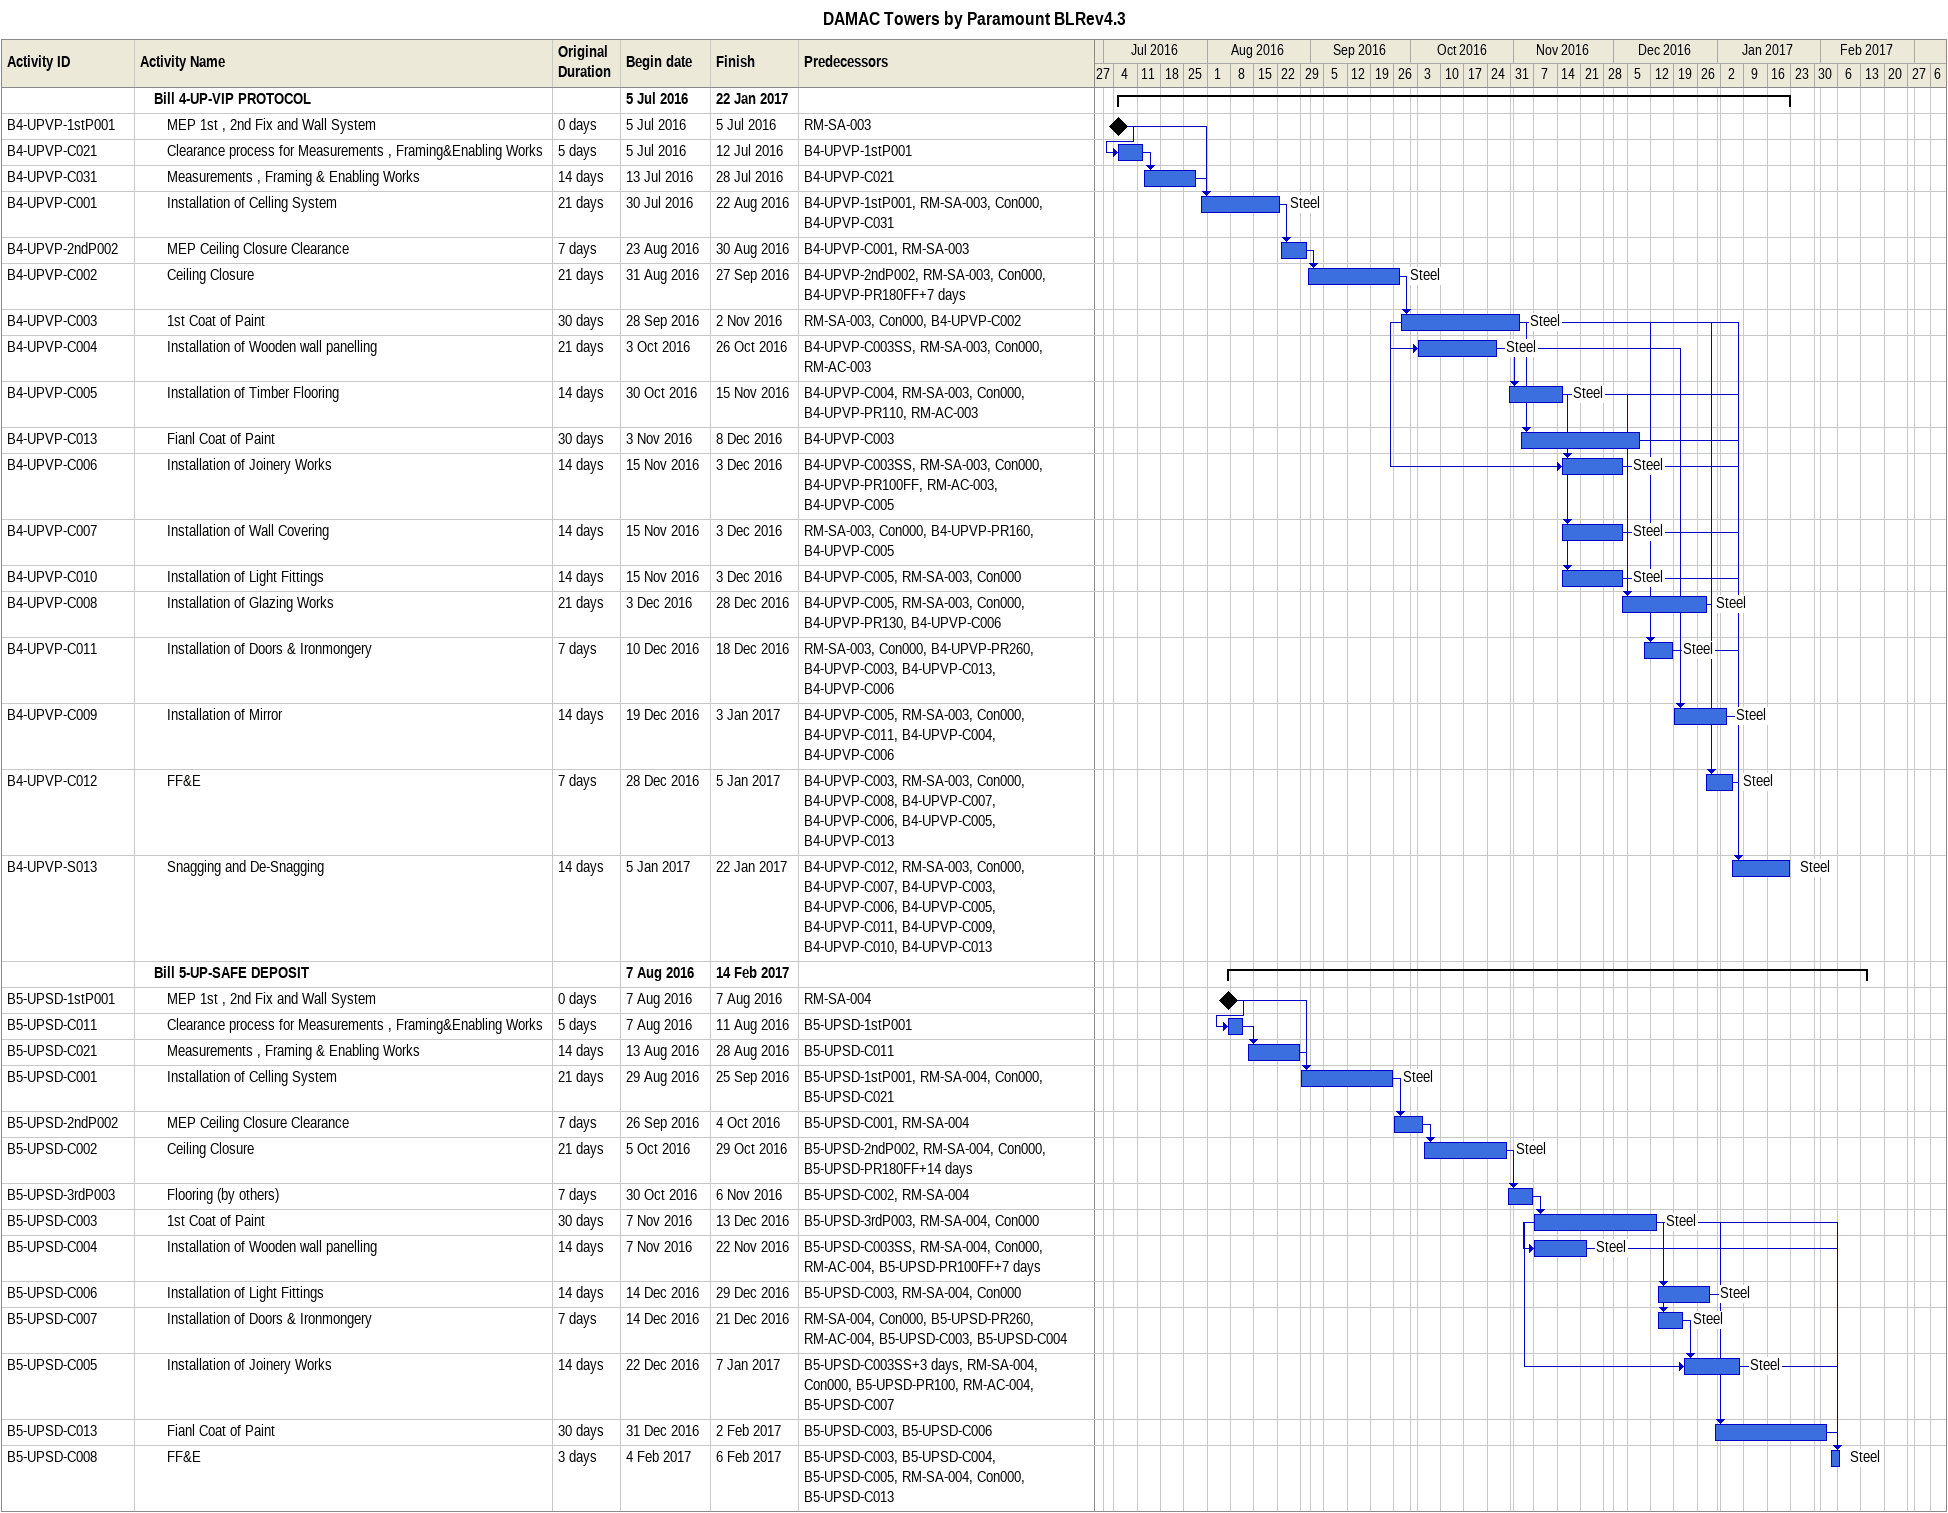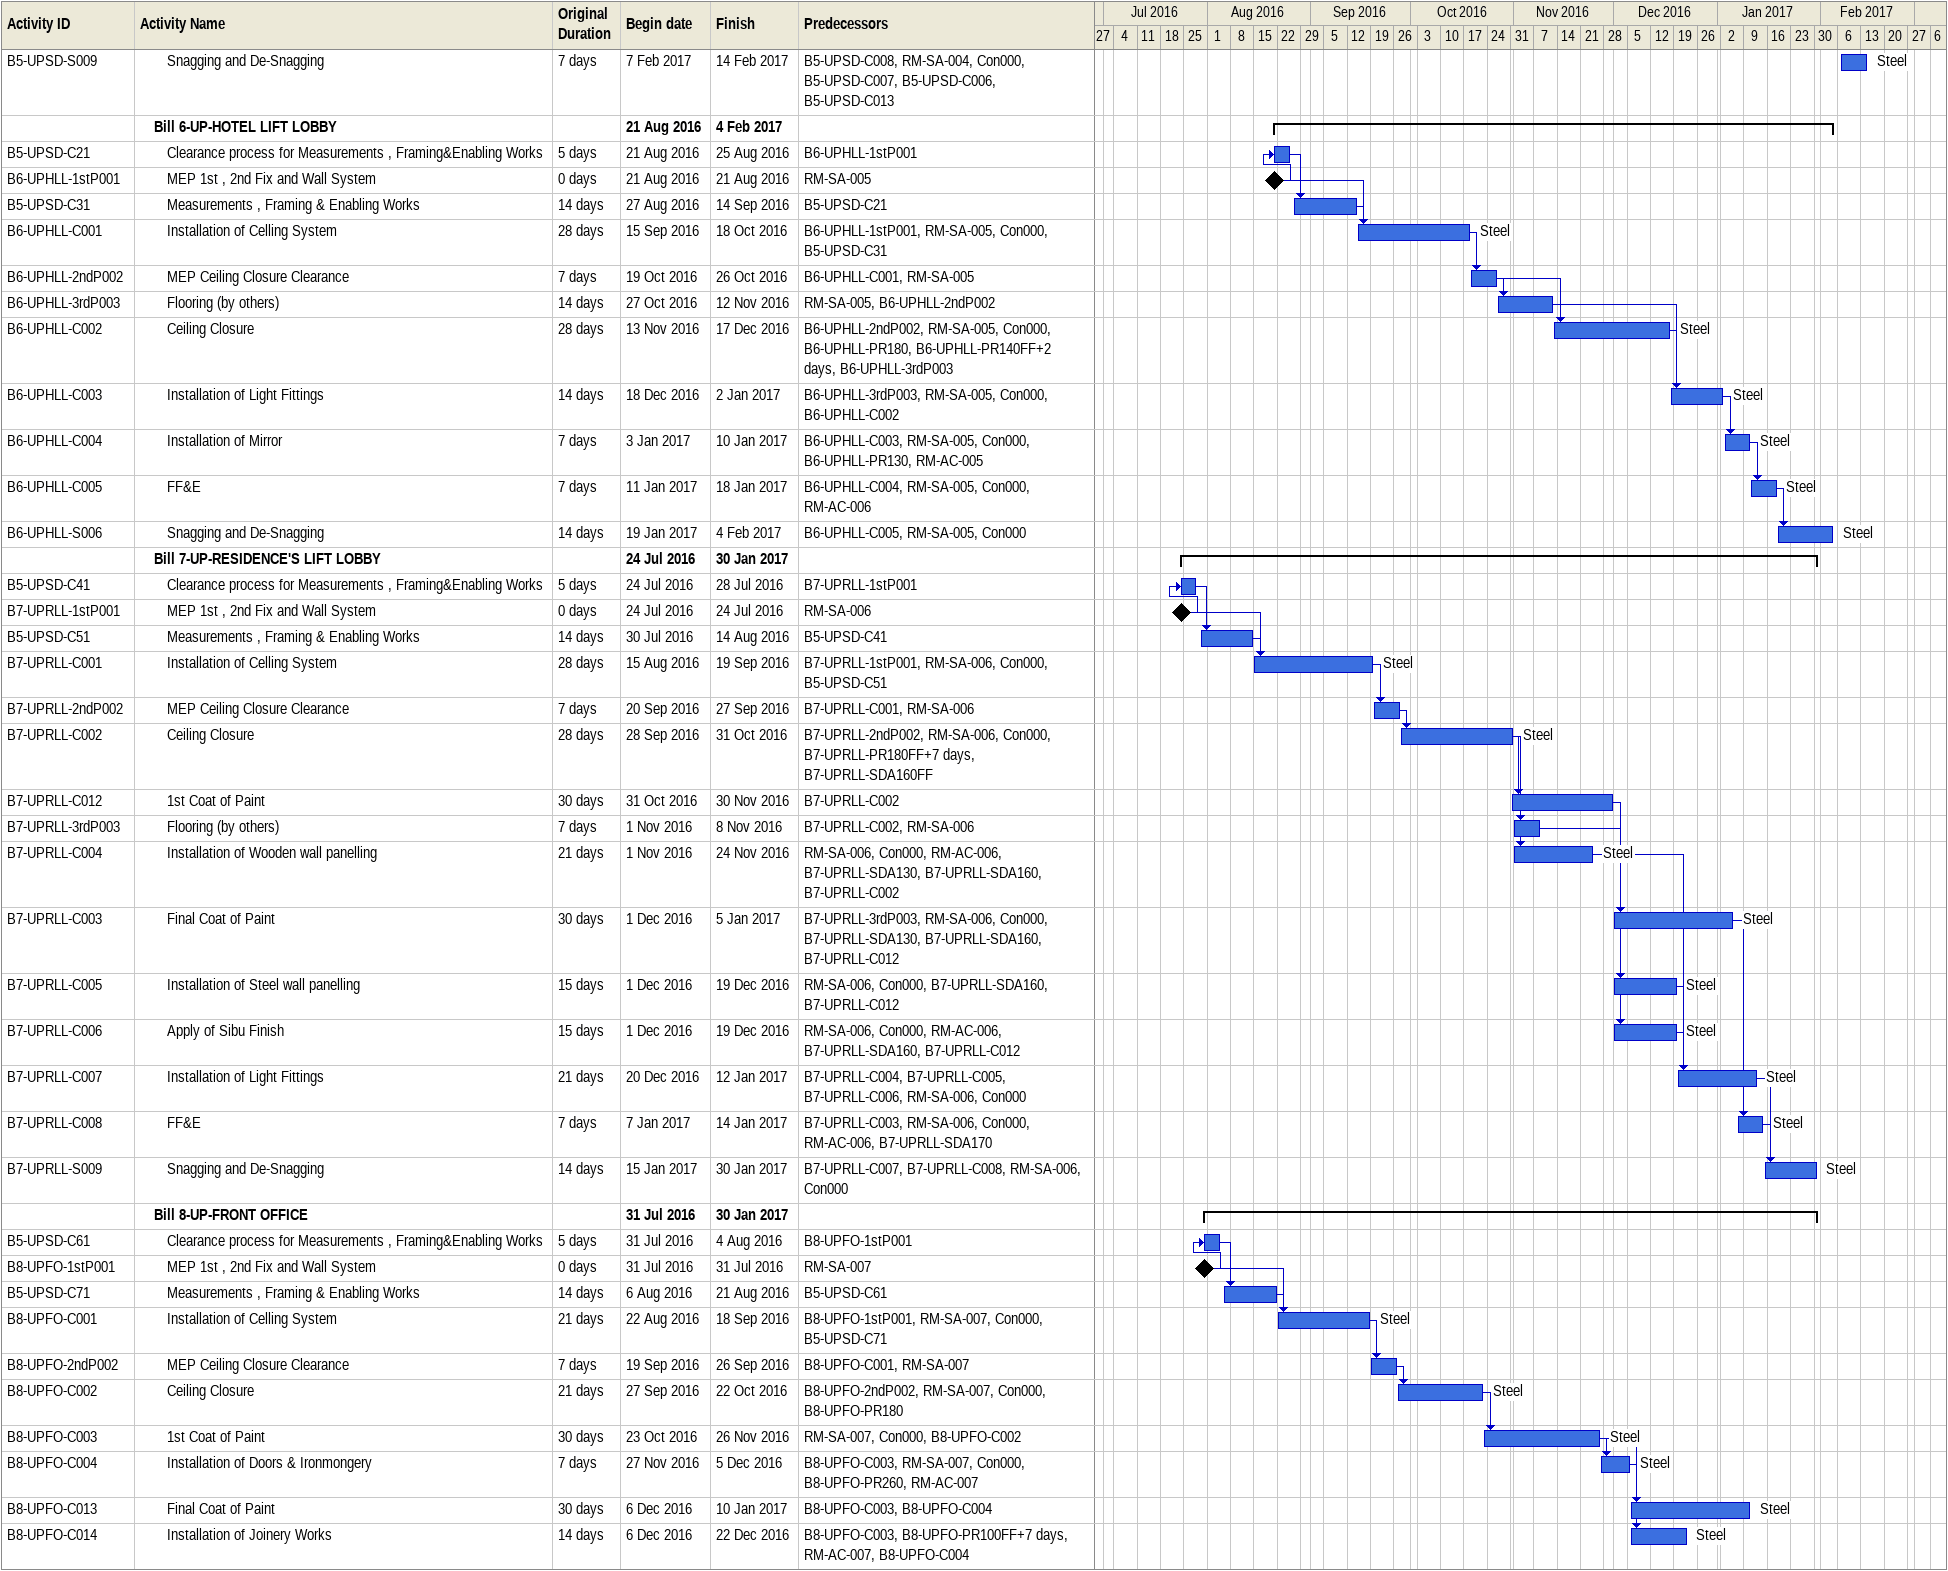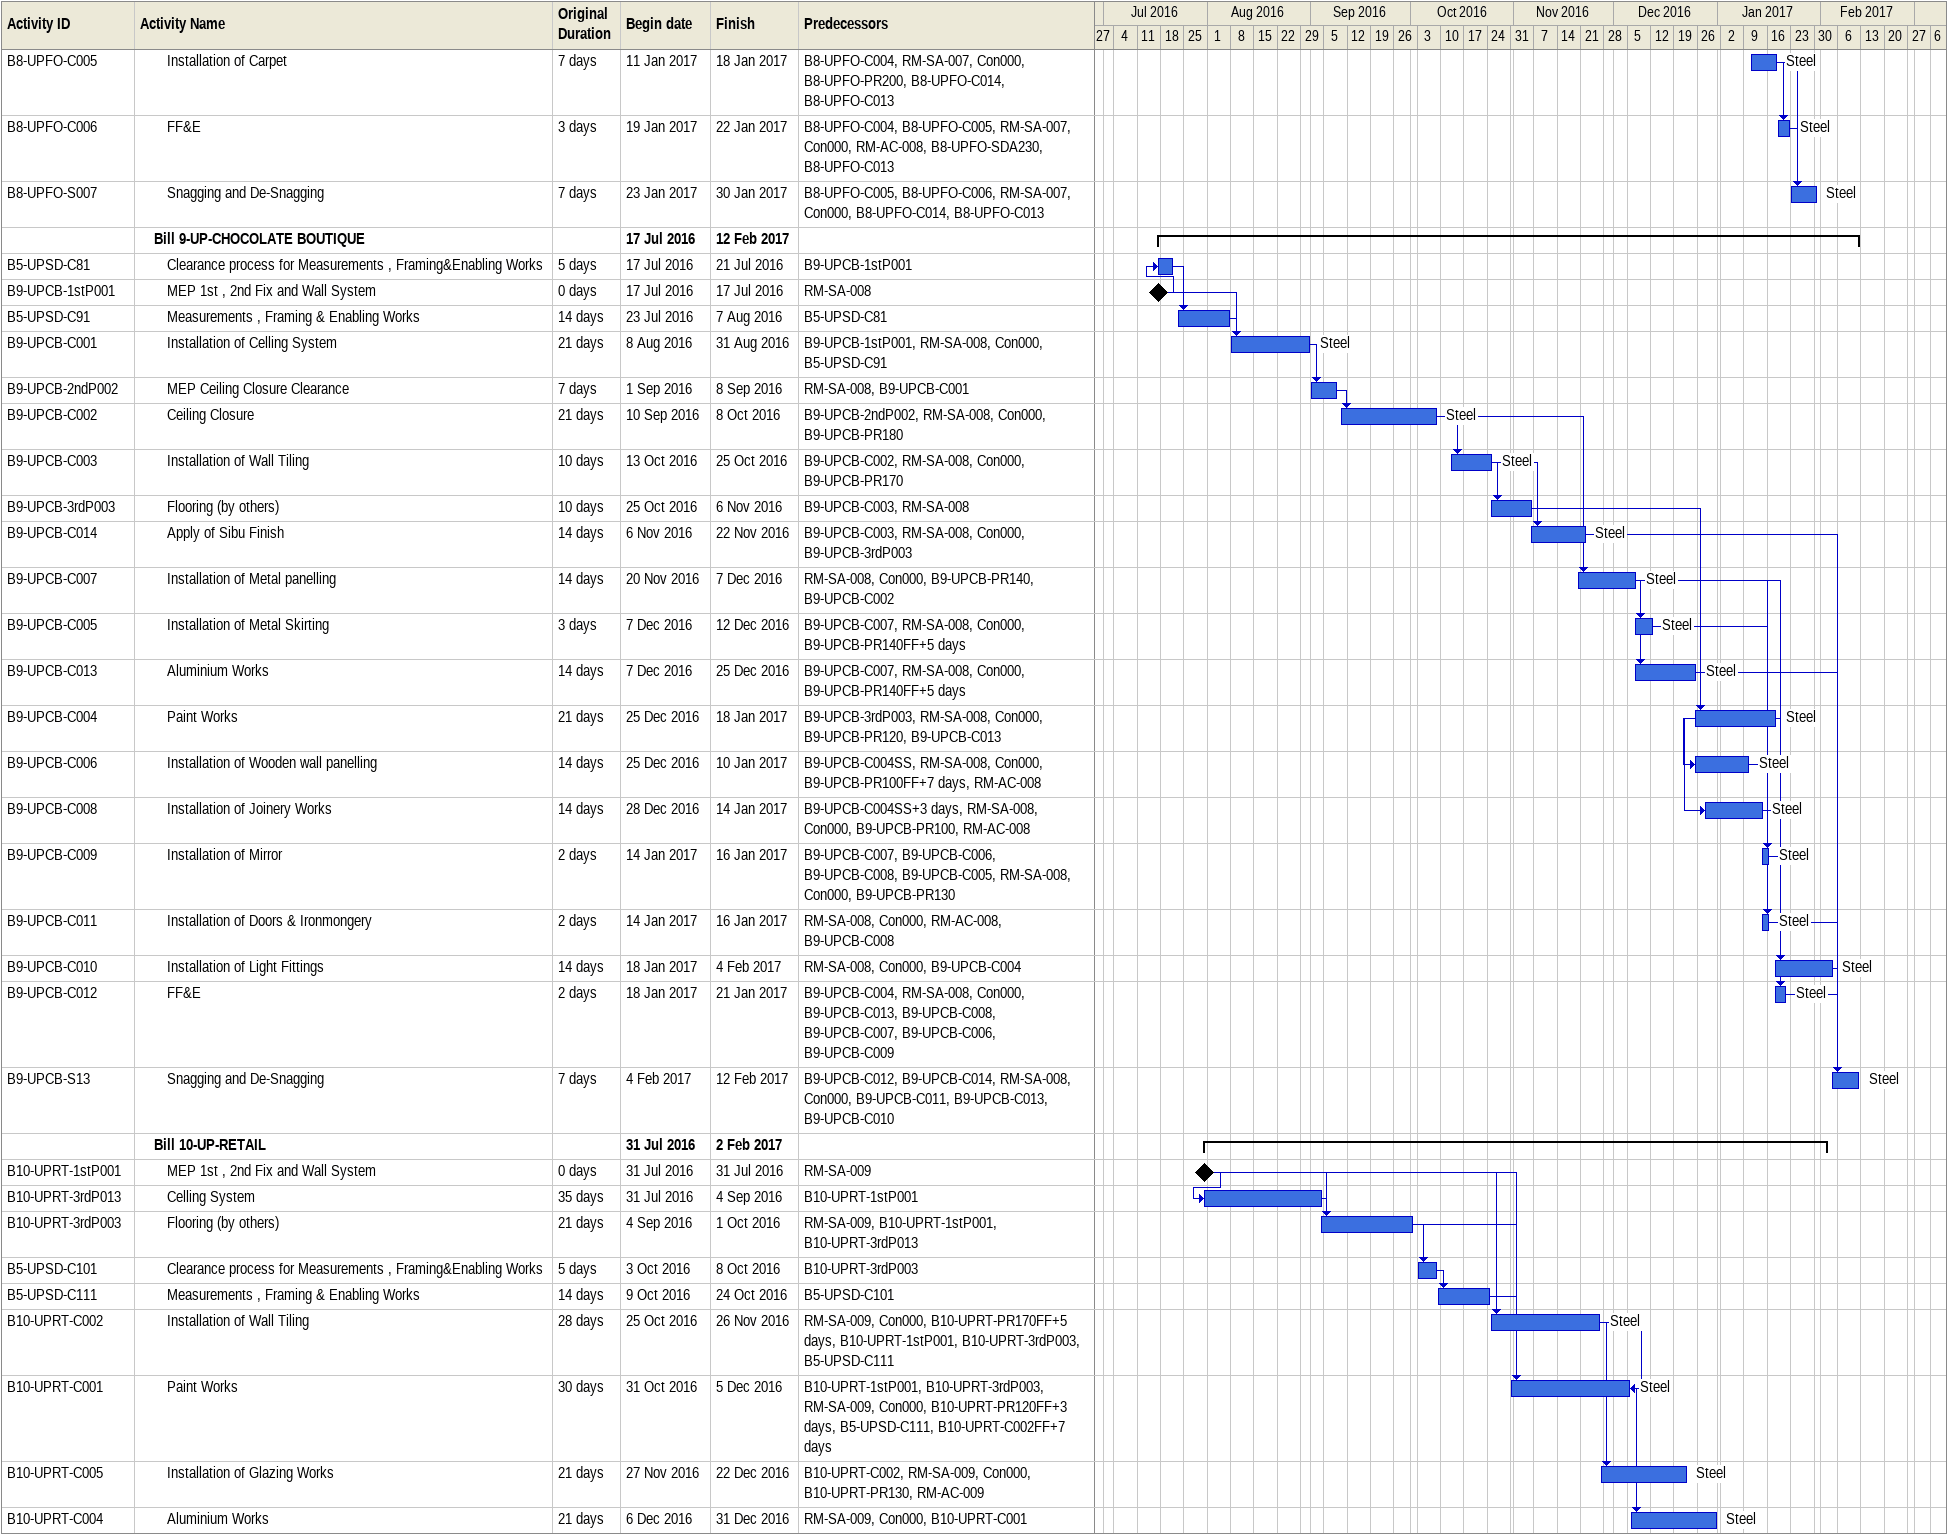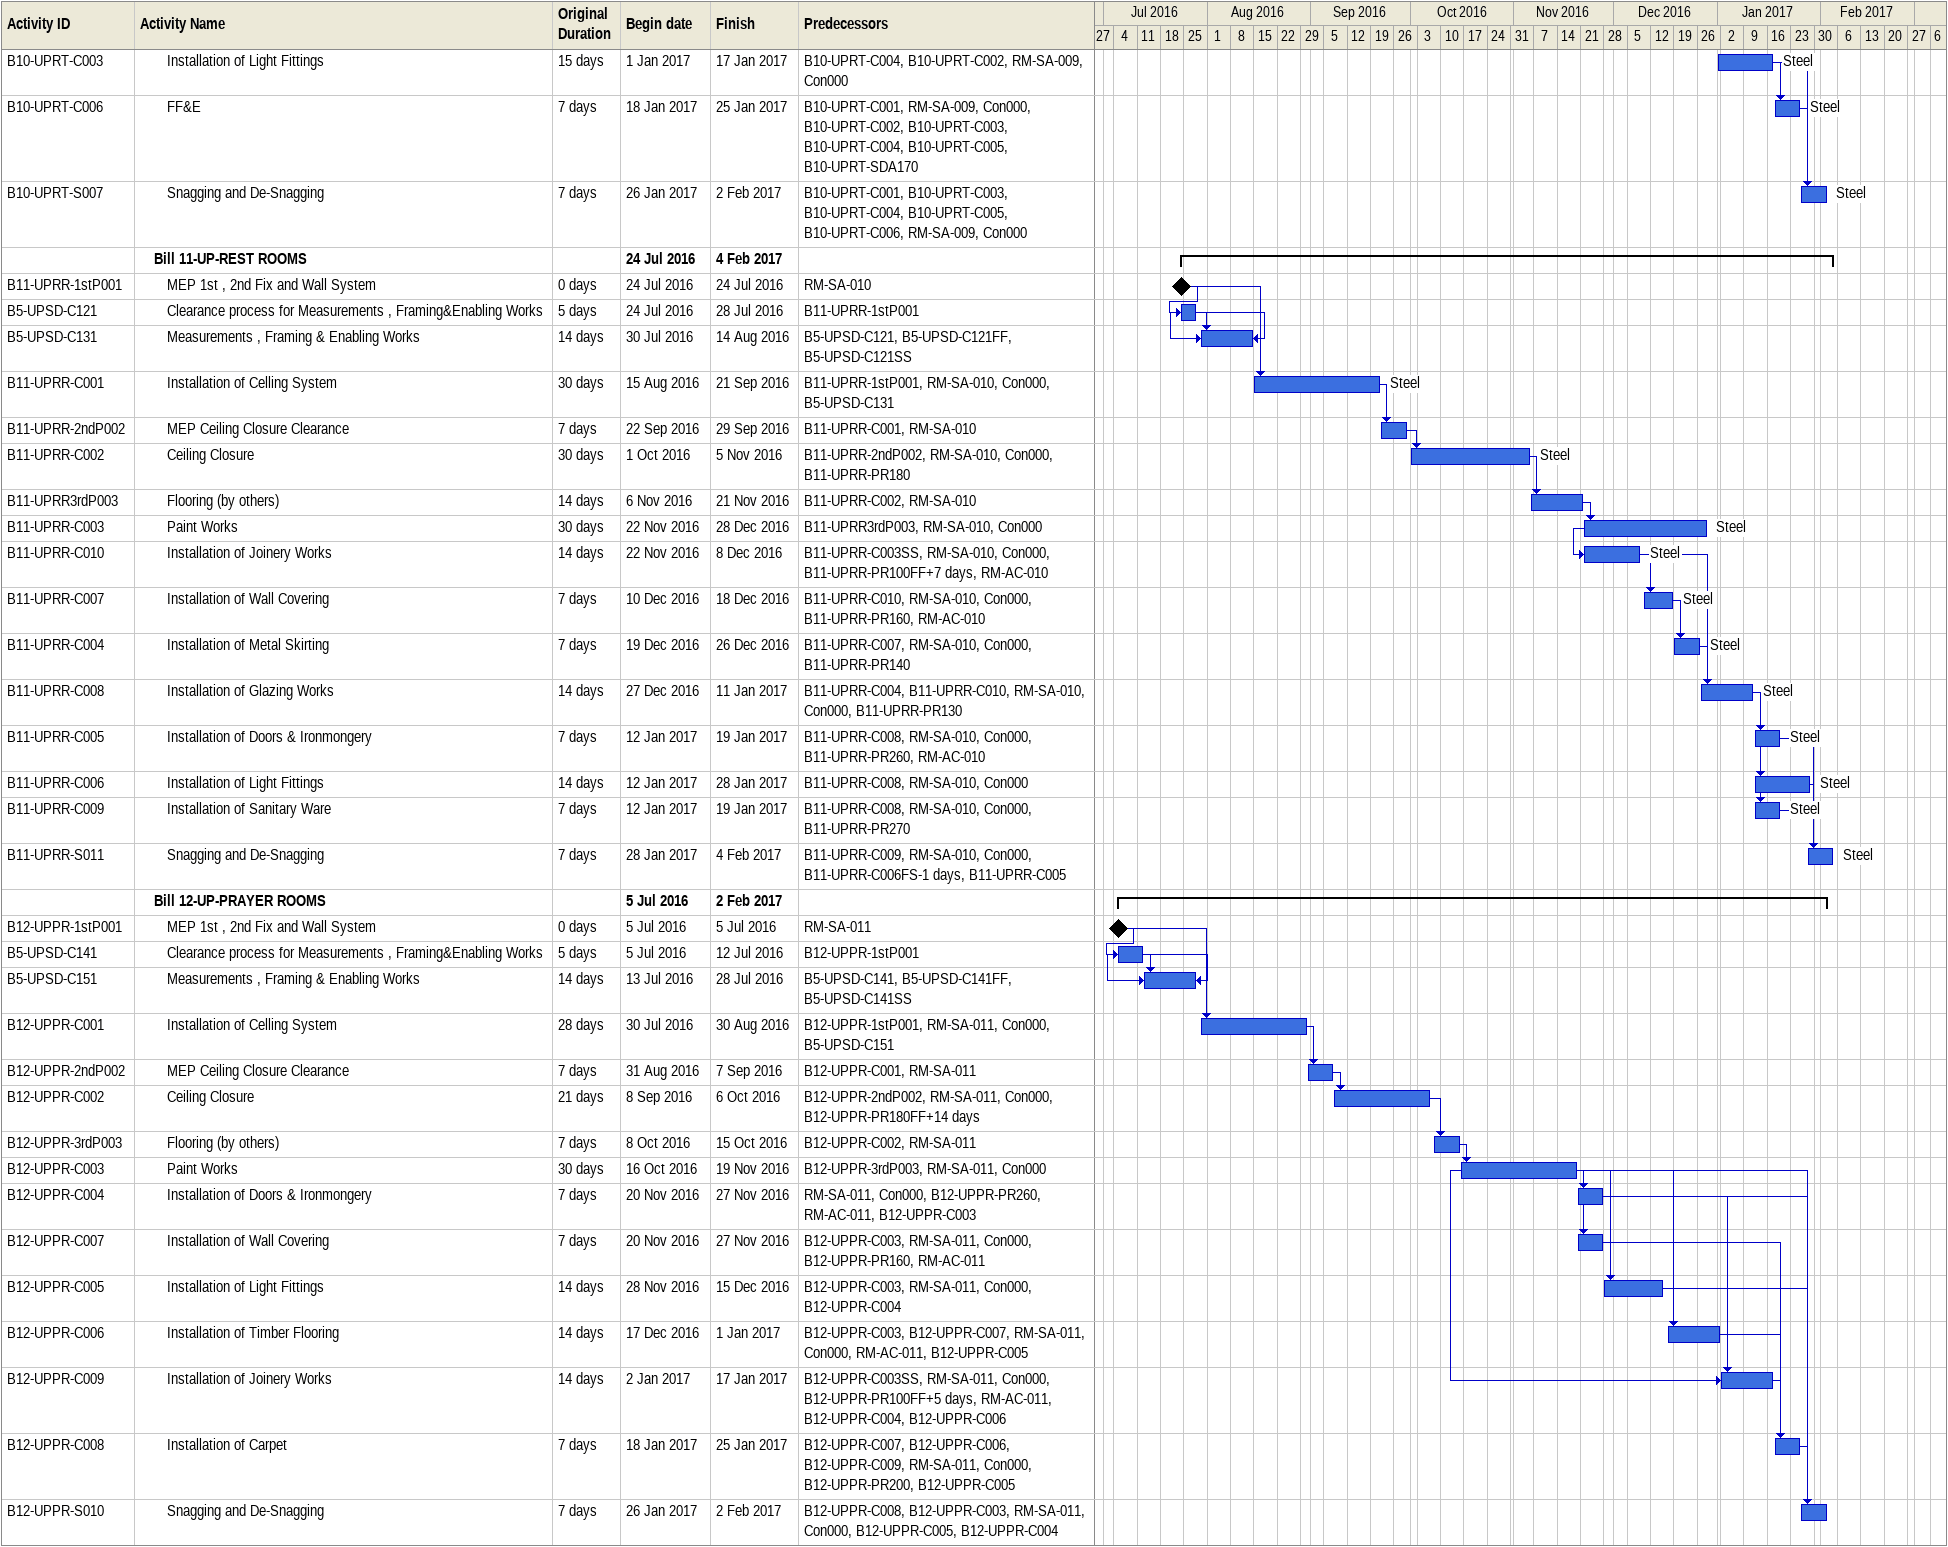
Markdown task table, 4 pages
DAMAC Towers by Paramount BLRev4.3

| ID | Level | Task | Original duration | Start | Finish | Predecessors | Resources |
|---|---|---|---|---|---|---|---|
|  | 2 | **Bill 4-UP-VIP PROTOCOL** |  | 2016-07-05 | 2017-01-22 |  |  |
| B4-UPVP-1stP001 | 3 | MEP 1st , 2nd Fix and Wall System | 0d | 2016-07-05 | 2016-07-05 | RM-SA-003 |  |
| B4-UPVP-C021 | 3 | Clearance process for Measurements , Framing&Enabling Works | 5d | 2016-07-05 | 2016-07-12 | B4-UPVP-1stP001 |  |
| B4-UPVP-C031 | 3 | Measurements , Framing & Enabling Works | 14d | 2016-07-13 | 2016-07-28 | B4-UPVP-C021 |  |
| B4-UPVP-C001 | 3 | Installation of Celling System | 21d | 2016-07-30 | 2016-08-22 | B4-UPVP-1stP001, RM-SA-003, Con000, B4-UPVP-C031 | Steel |
| B4-UPVP-2ndP002 | 3 | MEP Ceiling Closure Clearance | 7d | 2016-08-23 | 2016-08-30 | B4-UPVP-C001, RM-SA-003 |  |
| B4-UPVP-C002 | 3 | Ceiling Closure | 21d | 2016-08-31 | 2016-09-27 | B4-UPVP-2ndP002, RM-SA-003, Con000, B4-UPVP-PR180FF+7d | Steel |
| B4-UPVP-C003 | 3 | 1st Coat of Paint | 30d | 2016-09-28 | 2016-11-02 | RM-SA-003, Con000, B4-UPVP-C002 | Steel |
| B4-UPVP-C004 | 3 | Installation of Wooden wall panelling | 21d | 2016-10-03 | 2016-10-26 | B4-UPVP-C003SS, RM-SA-003, Con000, RM-AC-003 | Steel |
| B4-UPVP-C005 | 3 | Installation of Timber Flooring | 14d | 2016-10-30 | 2016-11-15 | B4-UPVP-C004, RM-SA-003, Con000, B4-UPVP-PR110, RM-AC-003 | Steel |
| B4-UPVP-C013 | 3 | Fianl Coat of Paint | 30d | 2016-11-03 | 2016-12-08 | B4-UPVP-C003 |  |
| B4-UPVP-C006 | 3 | Installation of Joinery Works | 14d | 2016-11-15 | 2016-12-03 | B4-UPVP-C003SS, RM-SA-003, Con000, B4-UPVP-PR100FF, RM-AC-003, B4-UPVP-C005 | Steel |
| B4-UPVP-C007 | 3 | Installation of Wall Covering | 14d | 2016-11-15 | 2016-12-03 | RM-SA-003, Con000, B4-UPVP-PR160, B4-UPVP-C005 | Steel |
| B4-UPVP-C010 | 3 | Installation of Light Fittings | 14d | 2016-11-15 | 2016-12-03 | B4-UPVP-C005, RM-SA-003, Con000 | Steel |
| B4-UPVP-C008 | 3 | Installation of Glazing Works | 21d | 2016-12-03 | 2016-12-28 | B4-UPVP-C005, RM-SA-003, Con000, B4-UPVP-PR130, B4-UPVP-C006 | Steel |
| B4-UPVP-C011 | 3 | Installation of Doors & Ironmongery | 7d | 2016-12-10 | 2016-12-18 | RM-SA-003, Con000, B4-UPVP-PR260, B4-UPVP-C003, B4-UPVP-C013, B4-UPVP-C006 | Steel |
| B4-UPVP-C009 | 3 | Installation of Mirror | 14d | 2016-12-19 | 2017-01-03 | B4-UPVP-C005, RM-SA-003, Con000, B4-UPVP-C011, B4-UPVP-C004, B4-UPVP-C006 | Steel |
| B4-UPVP-C012 | 3 | FF&E | 7d | 2016-12-28 | 2017-01-05 | B4-UPVP-C003, RM-SA-003, Con000, B4-UPVP-C008, B4-UPVP-C007, B4-UPVP-C006, B4-UPVP-C005, B4-UPVP-C013 | Steel |
| B4-UPVP-S013 | 3 | Snagging and De-Snagging | 14d | 2017-01-05 | 2017-01-22 | B4-UPVP-C012, RM-SA-003, Con000, B4-UPVP-C007, B4-UPVP-C003, B4-UPVP-C006, B4-UPVP-C005, B4-UPVP-C011, B4-UPVP-C009, B4-UPVP-C010, B4-UPVP-C013 | Steel |
|  | 2 | **Bill 5-UP-SAFE DEPOSIT** |  | 2016-08-07 | 2017-02-14 |  |  |
| B5-UPSD-1stP001 | 3 | MEP 1st , 2nd Fix and Wall System | 0d | 2016-08-07 | 2016-08-07 | RM-SA-004 |  |
| B5-UPSD-C011 | 3 | Clearance process for Measurements , Framing&Enabling Works | 5d | 2016-08-07 | 2016-08-11 | B5-UPSD-1stP001 |  |
| B5-UPSD-C021 | 3 | Measurements , Framing & Enabling Works | 14d | 2016-08-13 | 2016-08-28 | B5-UPSD-C011 |  |
| B5-UPSD-C001 | 3 | Installation of Celling System | 21d | 2016-08-29 | 2016-09-25 | B5-UPSD-1stP001, RM-SA-004, Con000, B5-UPSD-C021 | Steel |
| B5-UPSD-2ndP002 | 3 | MEP Ceiling Closure Clearance | 7d | 2016-09-26 | 2016-10-04 | B5-UPSD-C001, RM-SA-004 |  |
| B5-UPSD-C002 | 3 | Ceiling Closure | 21d | 2016-10-05 | 2016-10-29 | B5-UPSD-2ndP002, RM-SA-004, Con000, B5-UPSD-PR180FF+14d | Steel |
| B5-UPSD-3rdP003 | 3 | Flooring (by others) | 7d | 2016-10-30 | 2016-11-06 | B5-UPSD-C002, RM-SA-004 |  |
| B5-UPSD-C003 | 3 | 1st Coat of Paint | 30d | 2016-11-07 | 2016-12-13 | B5-UPSD-3rdP003, RM-SA-004, Con000 | Steel |
| B5-UPSD-C004 | 3 | Installation of Wooden wall panelling | 14d | 2016-11-07 | 2016-11-22 | B5-UPSD-C003SS, RM-SA-004, Con000, RM-AC-004, B5-UPSD-PR100FF+7d | Steel |
| B5-UPSD-C006 | 3 | Installation of Light Fittings | 14d | 2016-12-14 | 2016-12-29 | B5-UPSD-C003, RM-SA-004, Con000 | Steel |
| B5-UPSD-C007 | 3 | Installation of Doors & Ironmongery | 7d | 2016-12-14 | 2016-12-21 | RM-SA-004, Con000, B5-UPSD-PR260, RM-AC-004, B5-UPSD-C003, B5-UPSD-C004 | Steel |
| B5-UPSD-C005 | 3 | Installation of Joinery Works | 14d | 2016-12-22 | 2017-01-07 | B5-UPSD-C003SS+3d, RM-SA-004, Con000, B5-UPSD-PR100, RM-AC-004, B5-UPSD-C007 | Steel |
| B5-UPSD-C013 | 3 | Fianl Coat of Paint | 30d | 2016-12-31 | 2017-02-02 | B5-UPSD-C003, B5-UPSD-C006 |  |
| B5-UPSD-C008 | 3 | FF&E | 3d | 2017-02-04 | 2017-02-06 | B5-UPSD-C003, B5-UPSD-C004, B5-UPSD-C005, RM-SA-004, Con000, B5-UPSD-C013 | Steel |
| B5-UPSD-S009 | 3 | Snagging and De-Snagging | 7d | 2017-02-07 | 2017-02-14 | B5-UPSD-C008, RM-SA-004, Con000, B5-UPSD-C007, B5-UPSD-C006, B5-UPSD-C013 | Steel |
|  | 2 | **Bill 6-UP-HOTEL LIFT LOBBY** |  | 2016-08-21 | 2017-02-04 |  |  |
| B5-UPSD-C21 | 3 | Clearance process for Measurements , Framing&Enabling Works | 5d | 2016-08-21 | 2016-08-25 | B6-UPHLL-1stP001 |  |
| B6-UPHLL-1stP001 | 3 | MEP 1st , 2nd Fix and Wall System | 0d | 2016-08-21 | 2016-08-21 | RM-SA-005 |  |
| B5-UPSD-C31 | 3 | Measurements , Framing & Enabling Works | 14d | 2016-08-27 | 2016-09-14 | B5-UPSD-C21 |  |
| B6-UPHLL-C001 | 3 | Installation of Celling System | 28d | 2016-09-15 | 2016-10-18 | B6-UPHLL-1stP001, RM-SA-005, Con000, B5-UPSD-C31 | Steel |
| B6-UPHLL-2ndP002 | 3 | MEP Ceiling Closure Clearance | 7d | 2016-10-19 | 2016-10-26 | B6-UPHLL-C001, RM-SA-005 |  |
| B6-UPHLL-3rdP003 | 3 | Flooring (by others) | 14d | 2016-10-27 | 2016-11-12 | RM-SA-005, B6-UPHLL-2ndP002 |  |
| B6-UPHLL-C002 | 3 | Ceiling Closure | 28d | 2016-11-13 | 2016-12-17 | B6-UPHLL-2ndP002, RM-SA-005, Con000, B6-UPHLL-PR180, B6-UPHLL-PR140FF+2d, B6-UPHLL-3rdP003 | Steel |
| B6-UPHLL-C003 | 3 | Installation of Light Fittings | 14d | 2016-12-18 | 2017-01-02 | B6-UPHLL-3rdP003, RM-SA-005, Con000, B6-UPHLL-C002 | Steel |
| B6-UPHLL-C004 | 3 | Installation of Mirror | 7d | 2017-01-03 | 2017-01-10 | B6-UPHLL-C003, RM-SA-005, Con000, B6-UPHLL-PR130, RM-AC-005 | Steel |
| B6-UPHLL-C005 | 3 | FF&E | 7d | 2017-01-11 | 2017-01-18 | B6-UPHLL-C004, RM-SA-005, Con000, RM-AC-006 | Steel |
| B6-UPHLL-S006 | 3 | Snagging and De-Snagging | 14d | 2017-01-19 | 2017-02-04 | B6-UPHLL-C005, RM-SA-005, Con000 | Steel |
|  | 2 | **Bill 7-UP-RESIDENCE'S LIFT LOBBY** |  | 2016-07-24 | 2017-01-30 |  |  |
| B5-UPSD-C41 | 3 | Clearance process for Measurements , Framing&Enabling Works | 5d | 2016-07-24 | 2016-07-28 | B7-UPRLL-1stP001 |  |
| B7-UPRLL-1stP001 | 3 | MEP 1st , 2nd Fix and Wall System | 0d | 2016-07-24 | 2016-07-24 | RM-SA-006 |  |
| B5-UPSD-C51 | 3 | Measurements , Framing & Enabling Works | 14d | 2016-07-30 | 2016-08-14 | B5-UPSD-C41 |  |
| B7-UPRLL-C001 | 3 | Installation of Celling System | 28d | 2016-08-15 | 2016-09-19 | B7-UPRLL-1stP001, RM-SA-006, Con000, B5-UPSD-C51 | Steel |
| B7-UPRLL-2ndP002 | 3 | MEP Ceiling Closure Clearance | 7d | 2016-09-20 | 2016-09-27 | B7-UPRLL-C001, RM-SA-006 |  |
| B7-UPRLL-C002 | 3 | Ceiling Closure | 28d | 2016-09-28 | 2016-10-31 | B7-UPRLL-2ndP002, RM-SA-006, Con000, B7-UPRLL-PR180FF+7d, B7-UPRLL-SDA160FF | Steel |
| B7-UPRLL-C012 | 3 | 1st Coat of Paint | 30d | 2016-10-31 | 2016-11-30 | B7-UPRLL-C002 |  |
| B7-UPRLL-3rdP003 | 3 | Flooring (by others) | 7d | 2016-11-01 | 2016-11-08 | B7-UPRLL-C002, RM-SA-006 |  |
| B7-UPRLL-C004 | 3 | Installation of Wooden wall panelling | 21d | 2016-11-01 | 2016-11-24 | RM-SA-006, Con000, RM-AC-006, B7-UPRLL-SDA130, B7-UPRLL-SDA160, B7-UPRLL-C002 | Steel |
| B7-UPRLL-C003 | 3 | Final Coat of Paint | 30d | 2016-12-01 | 2017-01-05 | B7-UPRLL-3rdP003, RM-SA-006, Con000, B7-UPRLL-SDA130, B7-UPRLL-SDA160, B7-UPRLL-C012 | Steel |
| B7-UPRLL-C005 | 3 | Installation of Steel wall panelling | 15d | 2016-12-01 | 2016-12-19 | RM-SA-006, Con000, B7-UPRLL-SDA160, B7-UPRLL-C012 | Steel |
| B7-UPRLL-C006 | 3 | Apply of Sibu Finish | 15d | 2016-12-01 | 2016-12-19 | RM-SA-006, Con000, RM-AC-006, B7-UPRLL-SDA160, B7-UPRLL-C012 | Steel |
| B7-UPRLL-C007 | 3 | Installation of Light Fittings | 21d | 2016-12-20 | 2017-01-12 | B7-UPRLL-C004, B7-UPRLL-C005, B7-UPRLL-C006, RM-SA-006, Con000 | Steel |
| B7-UPRLL-C008 | 3 | FF&E | 7d | 2017-01-07 | 2017-01-14 | B7-UPRLL-C003, RM-SA-006, Con000, RM-AC-006, B7-UPRLL-SDA170 | Steel |
| B7-UPRLL-S009 | 3 | Snagging and De-Snagging | 14d | 2017-01-15 | 2017-01-30 | B7-UPRLL-C007, B7-UPRLL-C008, RM-SA-006, Con000 | Steel |
|  | 2 | **Bill 8-UP-FRONT OFFICE** |  | 2016-07-31 | 2017-01-30 |  |  |
| B5-UPSD-C61 | 3 | Clearance process for Measurements , Framing&Enabling Works | 5d | 2016-07-31 | 2016-08-04 | B8-UPFO-1stP001 |  |
| B8-UPFO-1stP001 | 3 | MEP 1st , 2nd Fix and Wall System | 0d | 2016-07-31 | 2016-07-31 | RM-SA-007 |  |
| B5-UPSD-C71 | 3 | Measurements , Framing & Enabling Works | 14d | 2016-08-06 | 2016-08-21 | B5-UPSD-C61 |  |
| B8-UPFO-C001 | 3 | Installation of Celling System | 21d | 2016-08-22 | 2016-09-18 | B8-UPFO-1stP001, RM-SA-007, Con000, B5-UPSD-C71 | Steel |
| B8-UPFO-2ndP002 | 3 | MEP Ceiling Closure Clearance | 7d | 2016-09-19 | 2016-09-26 | B8-UPFO-C001, RM-SA-007 |  |
| B8-UPFO-C002 | 3 | Ceiling Closure | 21d | 2016-09-27 | 2016-10-22 | B8-UPFO-2ndP002, RM-SA-007, Con000, B8-UPFO-PR180 | Steel |
| B8-UPFO-C003 | 3 | 1st Coat of Paint | 30d | 2016-10-23 | 2016-11-26 | RM-SA-007, Con000, B8-UPFO-C002 | Steel |
| B8-UPFO-C004 | 3 | Installation of Doors & Ironmongery | 7d | 2016-11-27 | 2016-12-05 | B8-UPFO-C003, RM-SA-007, Con000, B8-UPFO-PR260, RM-AC-007 | Steel |
| B8-UPFO-C013 | 3 | Final Coat of Paint | 30d | 2016-12-06 | 2017-01-10 | B8-UPFO-C003, B8-UPFO-C004 | Steel |
| B8-UPFO-C014 | 3 | Installation of Joinery Works | 14d | 2016-12-06 | 2016-12-22 | B8-UPFO-C003, B8-UPFO-PR100FF+7d, RM-AC-007, B8-UPFO-C004 | Steel |
| B8-UPFO-C005 | 3 | Installation of Carpet | 7d | 2017-01-11 | 2017-01-18 | B8-UPFO-C004, RM-SA-007, Con000, B8-UPFO-PR200, B8-UPFO-C014, B8-UPFO-C013 | Steel |
| B8-UPFO-C006 | 3 | FF&E | 3d | 2017-01-19 | 2017-01-22 | B8-UPFO-C004, B8-UPFO-C005, RM-SA-007, Con000, RM-AC-008, B8-UPFO-SDA230, B8-UPFO-C013 | Steel |
| B8-UPFO-S007 | 3 | Snagging and De-Snagging | 7d | 2017-01-23 | 2017-01-30 | B8-UPFO-C005, B8-UPFO-C006, RM-SA-007, Con000, B8-UPFO-C014, B8-UPFO-C013 | Steel |
|  | 2 | **Bill 9-UP-CHOCOLATE BOUTIQUE** |  | 2016-07-17 | 2017-02-12 |  |  |
| B5-UPSD-C81 | 3 | Clearance process for Measurements , Framing&Enabling Works | 5d | 2016-07-17 | 2016-07-21 | B9-UPCB-1stP001 |  |
| B9-UPCB-1stP001 | 3 | MEP 1st , 2nd Fix and Wall System | 0d | 2016-07-17 | 2016-07-17 | RM-SA-008 |  |
| B5-UPSD-C91 | 3 | Measurements , Framing & Enabling Works | 14d | 2016-07-23 | 2016-08-07 | B5-UPSD-C81 |  |
| B9-UPCB-C001 | 3 | Installation of Celling System | 21d | 2016-08-08 | 2016-08-31 | B9-UPCB-1stP001, RM-SA-008, Con000, B5-UPSD-C91 | Steel |
| B9-UPCB-2ndP002 | 3 | MEP Ceiling Closure Clearance | 7d | 2016-09-01 | 2016-09-08 | RM-SA-008, B9-UPCB-C001 |  |
| B9-UPCB-C002 | 3 | Ceiling Closure | 21d | 2016-09-10 | 2016-10-08 | B9-UPCB-2ndP002, RM-SA-008, Con000, B9-UPCB-PR180 | Steel |
| B9-UPCB-C003 | 3 | Installation of Wall Tiling | 10d | 2016-10-13 | 2016-10-25 | B9-UPCB-C002, RM-SA-008, Con000, B9-UPCB-PR170 | Steel |
| B9-UPCB-3rdP003 | 3 | Flooring (by others) | 10d | 2016-10-25 | 2016-11-06 | B9-UPCB-C003, RM-SA-008 |  |
| B9-UPCB-C014 | 3 | Apply of Sibu Finish | 14d | 2016-11-06 | 2016-11-22 | B9-UPCB-C003, RM-SA-008, Con000, B9-UPCB-3rdP003 | Steel |
| B9-UPCB-C007 | 3 | Installation of Metal panelling | 14d | 2016-11-20 | 2016-12-07 | RM-SA-008, Con000, B9-UPCB-PR140, B9-UPCB-C002 | Steel |
| B9-UPCB-C005 | 3 | Installation of Metal Skirting | 3d | 2016-12-07 | 2016-12-12 | B9-UPCB-C007, RM-SA-008, Con000, B9-UPCB-PR140FF+5d | Steel |
| B9-UPCB-C013 | 3 | Aluminium Works | 14d | 2016-12-07 | 2016-12-25 | B9-UPCB-C007, RM-SA-008, Con000, B9-UPCB-PR140FF+5d | Steel |
| B9-UPCB-C004 | 3 | Paint Works | 21d | 2016-12-25 | 2017-01-18 | B9-UPCB-3rdP003, RM-SA-008, Con000, B9-UPCB-PR120, B9-UPCB-C013 | Steel |
| B9-UPCB-C006 | 3 | Installation of Wooden wall panelling | 14d | 2016-12-25 | 2017-01-10 | B9-UPCB-C004SS, RM-SA-008, Con000, B9-UPCB-PR100FF+7d, RM-AC-008 | Steel |
| B9-UPCB-C008 | 3 | Installation of Joinery Works | 14d | 2016-12-28 | 2017-01-14 | B9-UPCB-C004SS+3d, RM-SA-008, Con000, B9-UPCB-PR100, RM-AC-008 | Steel |
| B9-UPCB-C009 | 3 | Installation of Mirror | 2d | 2017-01-14 | 2017-01-16 | B9-UPCB-C007, B9-UPCB-C006, B9-UPCB-C008, B9-UPCB-C005, RM-SA-008, Con000, B9-UPCB-PR130 | Steel |
| B9-UPCB-C011 | 3 | Installation of Doors & Ironmongery | 2d | 2017-01-14 | 2017-01-16 | RM-SA-008, Con000, RM-AC-008, B9-UPCB-C008 | Steel |
| B9-UPCB-C010 | 3 | Installation of Light Fittings | 14d | 2017-01-18 | 2017-02-04 | RM-SA-008, Con000, B9-UPCB-C004 | Steel |
| B9-UPCB-C012 | 3 | FF&E | 2d | 2017-01-18 | 2017-01-21 | B9-UPCB-C004, RM-SA-008, Con000, B9-UPCB-C013, B9-UPCB-C008, B9-UPCB-C007, B9-UPCB-C006, B9-UPCB-C009 | Steel |
| B9-UPCB-S13 | 3 | Snagging and De-Snagging | 7d | 2017-02-04 | 2017-02-12 | B9-UPCB-C012, B9-UPCB-C014, RM-SA-008, Con000, B9-UPCB-C011, B9-UPCB-C013, B9-UPCB-C010 | Steel |
|  | 2 | **Bill 10-UP-RETAIL** |  | 2016-07-31 | 2017-02-02 |  |  |
| B10-UPRT-1stP001 | 3 | MEP 1st , 2nd Fix and Wall System | 0d | 2016-07-31 | 2016-07-31 | RM-SA-009 |  |
| B10-UPRT-3rdP013 | 3 | Celling System | 35d | 2016-07-31 | 2016-09-04 | B10-UPRT-1stP001 |  |
| B10-UPRT-3rdP003 | 3 | Flooring (by others) | 21d | 2016-09-04 | 2016-10-01 | RM-SA-009, B10-UPRT-1stP001, B10-UPRT-3rdP013 |  |
| B5-UPSD-C101 | 3 | Clearance process for Measurements , Framing&Enabling Works | 5d | 2016-10-03 | 2016-10-08 | B10-UPRT-3rdP003 |  |
| B5-UPSD-C111 | 3 | Measurements , Framing & Enabling Works | 14d | 2016-10-09 | 2016-10-24 | B5-UPSD-C101 |  |
| B10-UPRT-C002 | 3 | Installation of Wall Tiling | 28d | 2016-10-25 | 2016-11-26 | RM-SA-009, Con000, B10-UPRT-PR170FF+5d, B10-UPRT-1stP001, B10-UPRT-3rdP003, B5-UPSD-C111 | Steel |
| B10-UPRT-C001 | 3 | Paint Works | 30d | 2016-10-31 | 2016-12-05 | B10-UPRT-1stP001, B10-UPRT-3rdP003, RM-SA-009, Con000, B10-UPRT-PR120FF+3d, B5-UPSD-C111, B10-UPRT-C002FF+7d | Steel |
| B10-UPRT-C005 | 3 | Installation of Glazing Works | 21d | 2016-11-27 | 2016-12-22 | B10-UPRT-C002, RM-SA-009, Con000, B10-UPRT-PR130, RM-AC-009 | Steel |
| B10-UPRT-C004 | 3 | Aluminium Works | 21d | 2016-12-06 | 2016-12-31 | RM-SA-009, Con000, B10-UPRT-C001 | Steel |
| B10-UPRT-C003 | 3 | Installation of Light Fittings | 15d | 2017-01-01 | 2017-01-17 | B10-UPRT-C004, B10-UPRT-C002, RM-SA-009, Con000 | Steel |
| B10-UPRT-C006 | 3 | FF&E | 7d | 2017-01-18 | 2017-01-25 | B10-UPRT-C001, RM-SA-009, Con000, B10-UPRT-C002, B10-UPRT-C003, B10-UPRT-C004, B10-UPRT-C005, B10-UPRT-SDA170 | Steel |
| B10-UPRT-S007 | 3 | Snagging and De-Snagging | 7d | 2017-01-26 | 2017-02-02 | B10-UPRT-C001, B10-UPRT-C003, B10-UPRT-C004, B10-UPRT-C005, B10-UPRT-C006, RM-SA-009, Con000 | Steel |
|  | 2 | **Bill 11-UP-REST ROOMS** |  | 2016-07-24 | 2017-02-04 |  |  |
| B11-UPRR-1stP001 | 3 | MEP 1st , 2nd Fix and Wall System | 0d | 2016-07-24 | 2016-07-24 | RM-SA-010 |  |
| B5-UPSD-C121 | 3 | Clearance process for Measurements , Framing&Enabling Works | 5d | 2016-07-24 | 2016-07-28 | B11-UPRR-1stP001 |  |
| B5-UPSD-C131 | 3 | Measurements , Framing & Enabling Works | 14d | 2016-07-30 | 2016-08-14 | B5-UPSD-C121, B5-UPSD-C121FF, B5-UPSD-C121SS |  |
| B11-UPRR-C001 | 3 | Installation of Celling System | 30d | 2016-08-15 | 2016-09-21 | B11-UPRR-1stP001, RM-SA-010, Con000, B5-UPSD-C131 | Steel |
| B11-UPRR-2ndP002 | 3 | MEP Ceiling Closure Clearance | 7d | 2016-09-22 | 2016-09-29 | B11-UPRR-C001, RM-SA-010 |  |
| B11-UPRR-C002 | 3 | Ceiling Closure | 30d | 2016-10-01 | 2016-11-05 | B11-UPRR-2ndP002, RM-SA-010, Con000, B11-UPRR-PR180 | Steel |
| B11-UPRR3rdP003 | 3 | Flooring (by others) | 14d | 2016-11-06 | 2016-11-21 | B11-UPRR-C002, RM-SA-010 |  |
| B11-UPRR-C003 | 3 | Paint Works | 30d | 2016-11-22 | 2016-12-28 | B11-UPRR3rdP003, RM-SA-010, Con000 | Steel |
| B11-UPRR-C010 | 3 | Installation of Joinery Works | 14d | 2016-11-22 | 2016-12-08 | B11-UPRR-C003SS, RM-SA-010, Con000, B11-UPRR-PR100FF+7d, RM-AC-010 | Steel |
| B11-UPRR-C007 | 3 | Installation of Wall Covering | 7d | 2016-12-10 | 2016-12-18 | B11-UPRR-C010, RM-SA-010, Con000, B11-UPRR-PR160, RM-AC-010 | Steel |
| B11-UPRR-C004 | 3 | Installation of Metal Skirting | 7d | 2016-12-19 | 2016-12-26 | B11-UPRR-C007, RM-SA-010, Con000, B11-UPRR-PR140 | Steel |
| B11-UPRR-C008 | 3 | Installation of Glazing Works | 14d | 2016-12-27 | 2017-01-11 | B11-UPRR-C004, B11-UPRR-C010, RM-SA-010, Con000, B11-UPRR-PR130 | Steel |
| B11-UPRR-C005 | 3 | Installation of Doors & Ironmongery | 7d | 2017-01-12 | 2017-01-19 | B11-UPRR-C008, RM-SA-010, Con000, B11-UPRR-PR260, RM-AC-010 | Steel |
| B11-UPRR-C006 | 3 | Installation of Light Fittings | 14d | 2017-01-12 | 2017-01-28 | B11-UPRR-C008, RM-SA-010, Con000 | Steel |
| B11-UPRR-C009 | 3 | Installation of Sanitary Ware | 7d | 2017-01-12 | 2017-01-19 | B11-UPRR-C008, RM-SA-010, Con000, B11-UPRR-PR270 | Steel |
| B11-UPRR-S011 | 3 | Snagging and De-Snagging | 7d | 2017-01-28 | 2017-02-04 | B11-UPRR-C009, RM-SA-010, Con000, B11-UPRR-C006FS-1d, B11-UPRR-C005 | Steel |
|  | 2 | **Bill 12-UP-PRAYER ROOMS** |  | 2016-07-05 | 2017-02-02 |  |  |
| B12-UPPR-1stP001 | 3 | MEP 1st , 2nd Fix and Wall System | 0d | 2016-07-05 | 2016-07-05 | RM-SA-011 |  |
| B5-UPSD-C141 | 3 | Clearance process for Measurements , Framing&Enabling Works | 5d | 2016-07-05 | 2016-07-12 | B12-UPPR-1stP001 |  |
| B5-UPSD-C151 | 3 | Measurements , Framing & Enabling Works | 14d | 2016-07-13 | 2016-07-28 | B5-UPSD-C141, B5-UPSD-C141FF, B5-UPSD-C141SS |  |
| B12-UPPR-C001 | 3 | Installation of Celling System | 28d | 2016-07-30 | 2016-08-30 | B12-UPPR-1stP001, RM-SA-011, Con000, B5-UPSD-C151 |  |
| B12-UPPR-2ndP002 | 3 | MEP Ceiling Closure Clearance | 7d | 2016-08-31 | 2016-09-07 | B12-UPPR-C001, RM-SA-011 |  |
| B12-UPPR-C002 | 3 | Ceiling Closure | 21d | 2016-09-08 | 2016-10-06 | B12-UPPR-2ndP002, RM-SA-011, Con000, B12-UPPR-PR180FF+14d |  |
| B12-UPPR-3rdP003 | 3 | Flooring (by others) | 7d | 2016-10-08 | 2016-10-15 | B12-UPPR-C002, RM-SA-011 |  |
| B12-UPPR-C003 | 3 | Paint Works | 30d | 2016-10-16 | 2016-11-19 | B12-UPPR-3rdP003, RM-SA-011, Con000 |  |
| B12-UPPR-C004 | 3 | Installation of Doors & Ironmongery | 7d | 2016-11-20 | 2016-11-27 | RM-SA-011, Con000, B12-UPPR-PR260, RM-AC-011, B12-UPPR-C003 |  |
| B12-UPPR-C007 | 3 | Installation of Wall Covering | 7d | 2016-11-20 | 2016-11-27 | B12-UPPR-C003, RM-SA-011, Con000, B12-UPPR-PR160, RM-AC-011 |  |
| B12-UPPR-C005 | 3 | Installation of Light Fittings | 14d | 2016-11-28 | 2016-12-15 | B12-UPPR-C003, RM-SA-011, Con000, B12-UPPR-C004 |  |
| B12-UPPR-C006 | 3 | Installation of Timber Flooring | 14d | 2016-12-17 | 2017-01-01 | B12-UPPR-C003, B12-UPPR-C007, RM-SA-011, Con000, RM-AC-011, B12-UPPR-C005 |  |
| B12-UPPR-C009 | 3 | Installation of Joinery Works | 14d | 2017-01-02 | 2017-01-17 | B12-UPPR-C003SS, RM-SA-011, Con000, B12-UPPR-PR100FF+5d, RM-AC-011, B12-UPPR-C004, B12-UPPR-C006 |  |
| B12-UPPR-C008 | 3 | Installation of Carpet | 7d | 2017-01-18 | 2017-01-25 | B12-UPPR-C007, B12-UPPR-C006, B12-UPPR-C009, RM-SA-011, Con000, B12-UPPR-PR200, B12-UPPR-C005 |  |
| B12-UPPR-S010 | 3 | Snagging and De-Snagging | 7d | 2017-01-26 | 2017-02-02 | B12-UPPR-C008, B12-UPPR-C003, RM-SA-011, Con000, B12-UPPR-C005, B12-UPPR-C004 |  |
